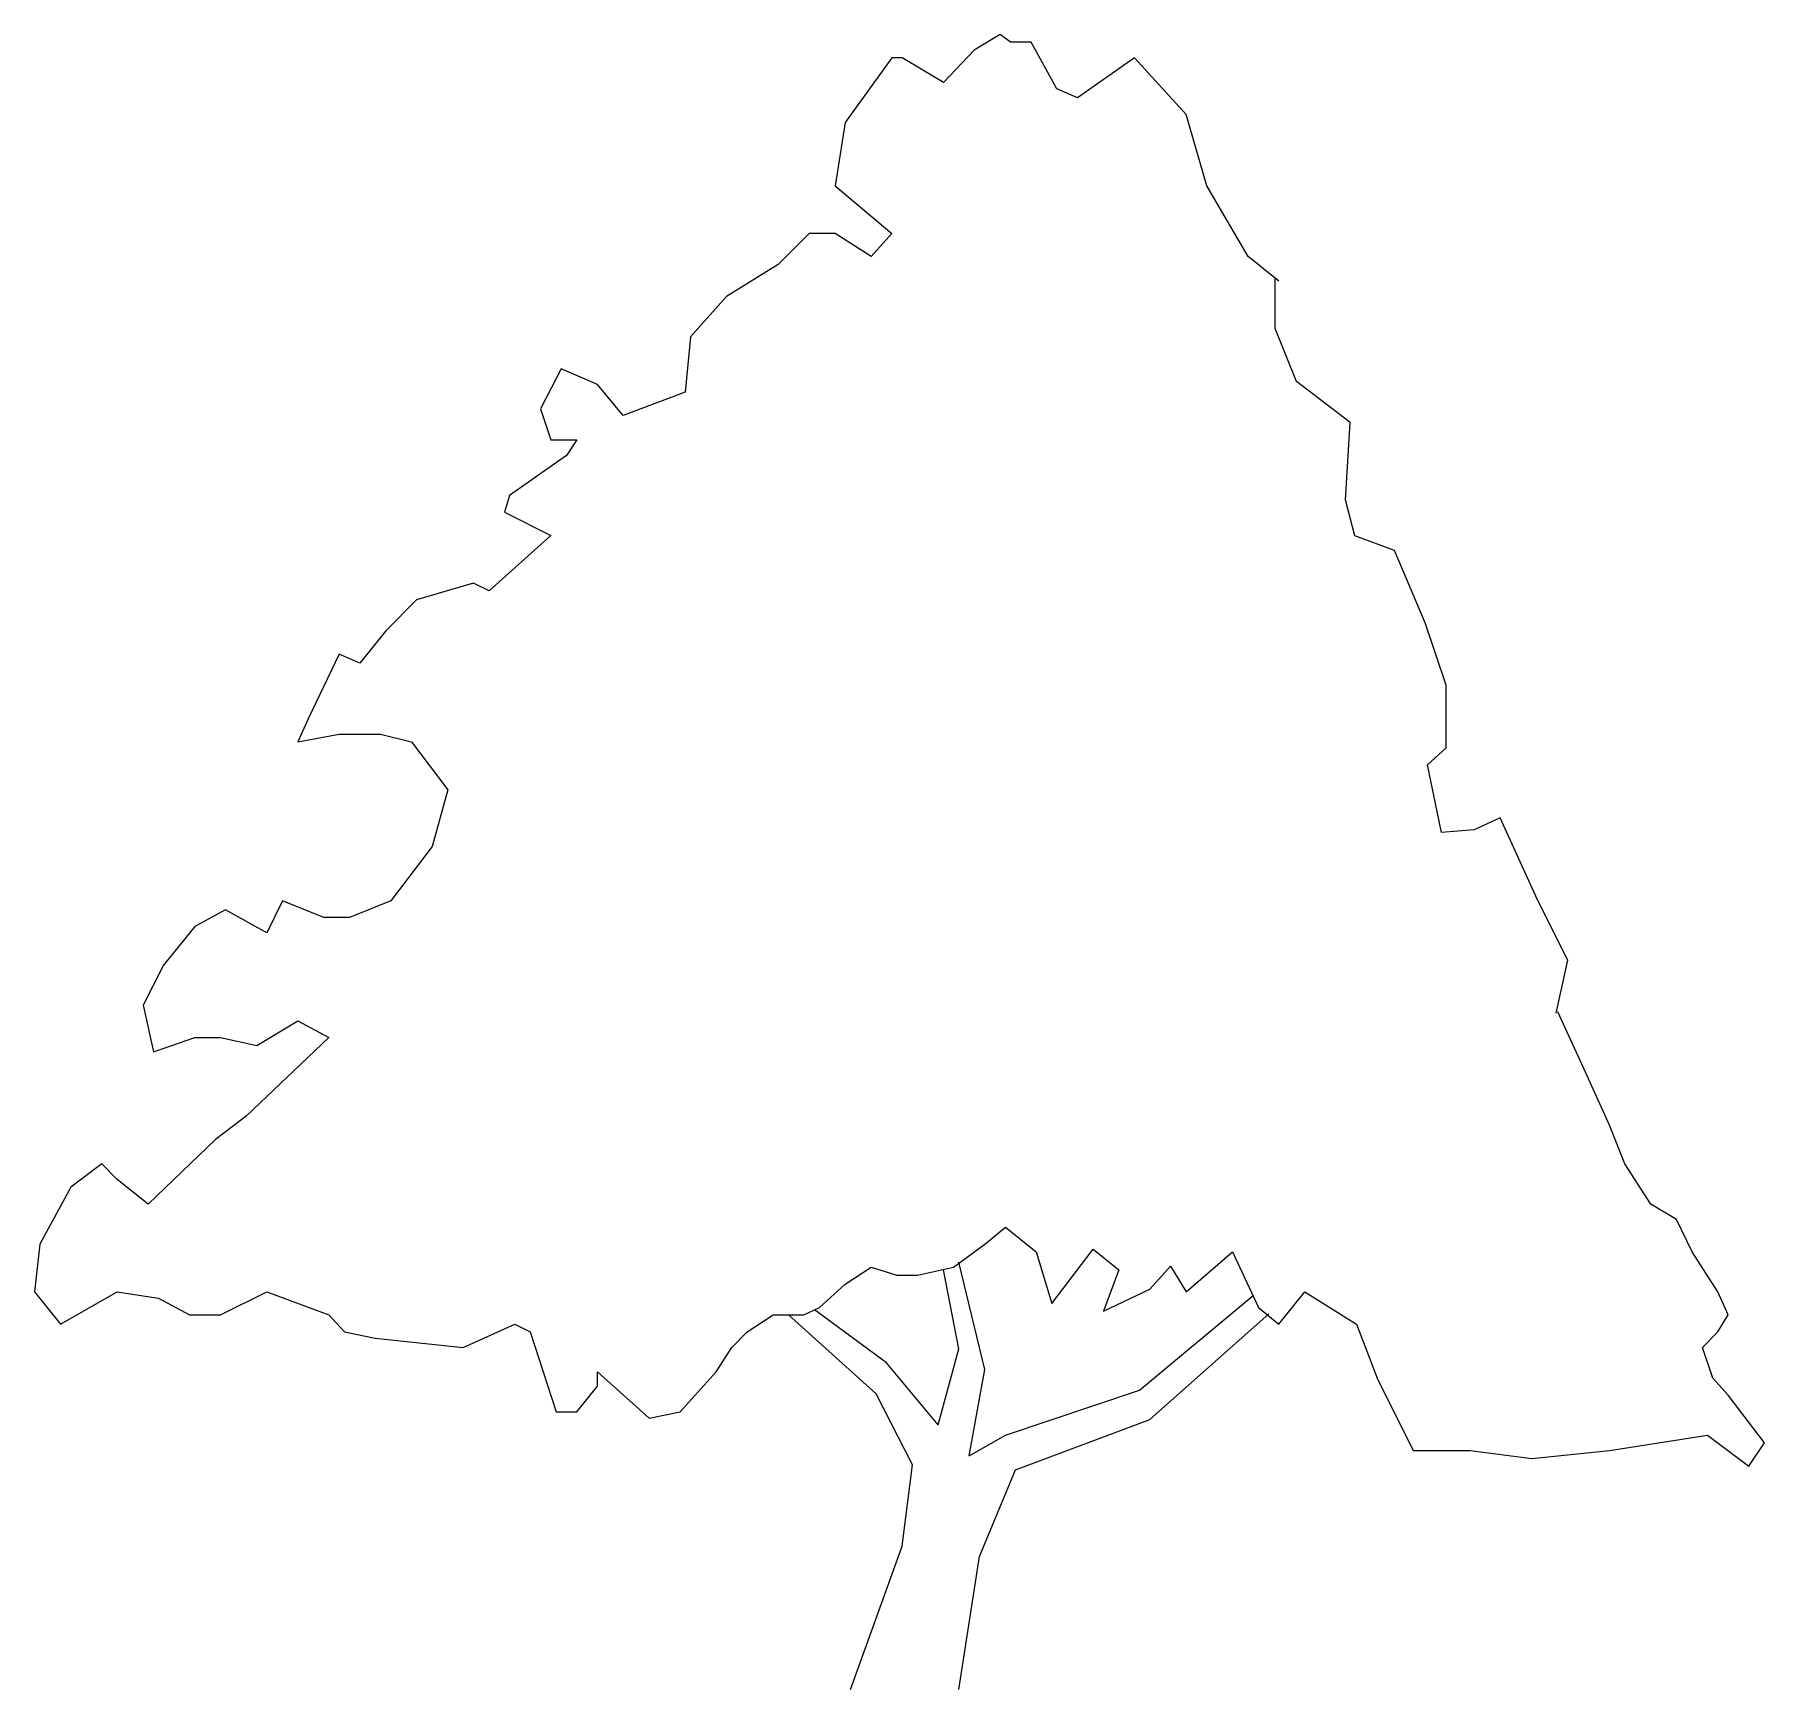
# Model space of a CAD drawing. Extents: x 323557 to 324603, y 67404 to 68406.
import ezdxf

# ---------------------------------------------------------------- set-up
doc = ezdxf.new("R2010")
doc.units = 0
doc.header["$MEASUREMENT"] = 0
doc.layers.get('0').update_dxf_attribs({"linetype": 'CONTINUOUS'})

msp = doc.modelspace()

# ---------------------------------------------------------------- linework, layer by layer
at = {"color": 7, "linetype": 'CONTINUOUS'}
for p, q in [((324141, 68405.9), (324125.3, 68396.5)), ((324147.2, 68401.2), (324141, 68405.9)), ((324125.3, 68396.5), (324106.6, 68376.9)), ((324159.7, 68401.2), (324147.2, 68401.2)), ((324175.3, 68373), (324159.7, 68401.2)), ((324075.3, 68391.8), (324047.2, 68352.7)), ((324081.6, 68391.8), (324075.3, 68391.8)), ((324106.6, 68376.9), (324081.6, 68391.8)), ((324222.2, 68391.8), (324187.8, 68367.6)), ((324253.5, 68357.4), (324222.2, 68391.8)), ((324187.8, 68367.6), (324175.3, 68373)), ((324047.2, 68352.7), (324041, 68314.4)), ((324266, 68314.4), (324253.5, 68357.4)), ((324041, 68314.4), (324075.3, 68285.5)), ((324291, 68271.5), (324266, 68314.4)), ((324025.3, 68285.5), (324006.6, 68266.8)), ((324041, 68285.5), (324025.3, 68285.5)), ((324062.8, 68271.5), (324041, 68285.5)), ((324075.3, 68285.5), (324062.8, 68271.5)), ((324006.6, 68266.8), (323975.3, 68247.3)), ((324309.7, 68256.6), (324291, 68271.5)), ((324307.4, 68227.9), (324307.4, 68258.5)), ((323975.3, 68247.3), (323953.5, 68223)), ((324320.2, 68195.8), (324307.4, 68227.9)), ((323953.5, 68223), (323950.3, 68189.4)), ((323875.3, 68203.5), (323862.8, 68179.3)), ((323897.2, 68194.1), (323875.3, 68203.5)), ((323912.8, 68175.4), (323897.2, 68194.1)), ((324352.8, 68171), (324320.2, 68195.8)), ((323950.3, 68189.4), (323912.8, 68175.4)), ((323862.8, 68179.3), (323869.1, 68160.5)), ((324349.9, 68124.3), (324352.8, 68171)), ((323869.1, 68160.5), (323884.7, 68160.5)), ((323884.7, 68160.5), (323878.5, 68151.2)), ((323878.5, 68151.2), (323844.1, 68126.9)), ((323844.1, 68126.9), (323841, 68116.8)), ((324355.6, 68102.4), (324349.9, 68124.3)), ((323841, 68116.8), (323869.1, 68102.7)), ((323869.1, 68102.7), (323831.6, 68069.1)), ((324379.7, 68093.7), (324355.6, 68102.4)), ((324398.2, 68049.9), (324379.7, 68093.7)), ((323822.2, 68073.8), (323787.8, 68063.7)), ((323831.6, 68069.1), (323822.2, 68073.8)), ((323787.8, 68063.7), (323769.1, 68044.9)), ((324410.9, 68012), (324398.2, 68049.9)), ((323769.1, 68044.9), (323753.5, 68025.4)), ((323741, 68030.9), (323722.2, 67991.8)), ((323753.5, 68025.4), (323741, 68030.9)), ((324410.9, 67974.1), (324410.9, 68012)), ((323722.2, 67991.8), (323716, 67977.7)), ((323716, 67977.7), (323741, 67982.4)), ((323741, 67982.4), (323766, 67982.4)), ((323766, 67982.4), (323784.7, 67977.7)), ((323784.7, 67977.7), (323806.6, 67948.8)), ((324399.6, 67963.9), (324410.9, 67974.1)), ((324408.1, 67923), (324399.6, 67963.9)), ((323806.6, 67948.8), (323797.2, 67914.4)), ((324443.5, 67931.8), (324427.9, 67924.5)), ((324466.2, 67882.2), (324443.5, 67931.8)), ((324427.9, 67924.5), (324408.1, 67923)), ((323797.2, 67914.4), (323772.2, 67881.6)), ((323706.6, 67881.6), (323697.2, 67862.1)), ((323731.6, 67871.5), (323706.6, 67881.6)), ((323772.2, 67881.6), (323747.2, 67871.5)), ((324484.6, 67845.7), (324466.2, 67882.2)), ((323672.2, 67876.2), (323653.5, 67866)), ((323697.2, 67862.1), (323672.2, 67876.2)), ((323747.2, 67871.5), (323731.6, 67871.5)), ((323653.5, 67866), (323634.7, 67842.6)), ((323634.7, 67842.6), (323622.2, 67818.4)), ((324477.5, 67813.6), (324484.6, 67845.7)), ((323622.2, 67818.4), (323628.5, 67790.2)), ((323691, 67794.1), (323716, 67809)), ((323716, 67809), (323734.7, 67798.8)), ((324494.1, 67780.1), (324478.5, 67814.4)), ((323628.5, 67790.2), (323653.5, 67798.8)), ((323653.5, 67798.8), (323669.1, 67798.8)), ((323669.1, 67798.8), (323691, 67794.1)), ((323734.7, 67798.8), (323684.7, 67751.2)), ((324509.7, 67745.7), (324494.1, 67780.1)), ((323684.7, 67751.2), (323666, 67737.1)), ((324519.1, 67722.3), (324509.7, 67745.7)), ((323666, 67737.1), (323625.3, 67698)), ((323597.2, 67722.3), (323578.5, 67708.2)), ((323606.6, 67712.9), (323597.2, 67722.3)), ((323625.3, 67698), (323606.6, 67712.9)), ((324534.7, 67698), (324519.1, 67722.3)), ((323578.5, 67708.2), (323559.7, 67673.8)), ((324550.3, 67688.7), (324534.7, 67698)), ((324131.6, 67673.8), (324144.1, 67684)), ((324144.1, 67684), (324162.8, 67669.1)), ((324559.7, 67669.1), (324550.3, 67688.7)), ((323559.7, 67673.8), (323556.6, 67644.9)), ((324112.8, 67659.8), (324131.6, 67673.8)), ((324172.2, 67637.9), (324197.2, 67670.7)), ((324197.2, 67670.7), (324212.8, 67658.2)), ((324047.2, 67649.6), (324062.8, 67659.8)), ((324062.8, 67659.8), (324078.5, 67655.1)), ((324091, 67655.1), (324112.8, 67659.8)), ((324131.6, 67598), (324116, 67662.9)), ((324162.8, 67669.1), (324172.2, 67637.9)), ((324231.6, 67646.5), (324244.1, 67660.5)), ((324244.1, 67660.5), (324253.5, 67644.9)), ((324253.5, 67644.9), (324281.6, 67669.1)), ((324281.6, 67669.1), (324297.2, 67635.5)), ((324575.3, 67644.9), (324559.7, 67669.1)), ((324031.6, 67635.5), (324047.2, 67649.6)), ((324078.5, 67655.1), (324091, 67655.1)), ((324116, 67610.5), (324106.6, 67658.2)), ((324212.8, 67658.2), (324203.5, 67633.2)), ((323556.6, 67644.9), (323572.2, 67625.4)), ((323572.2, 67625.4), (323606.6, 67644.9)), ((323606.6, 67644.9), (323631.6, 67641)), ((323631.6, 67641), (323650.3, 67630.9)), ((323669.1, 67630.9), (323697.2, 67644.9)), ((323697.2, 67644.9), (323734.7, 67630.9)), ((324203.5, 67633.2), (324231.6, 67646.5)), ((324225.3, 67585.5), (324294.1, 67642.6)), ((324309.7, 67625.4), (324325.3, 67644.9)), ((324325.3, 67644.9), (324356.6, 67625.4)), ((324581.6, 67630.9), (324575.3, 67644.9)), ((323650.3, 67630.9), (323669.1, 67630.9)), ((323734.7, 67630.9), (323744.1, 67620.7)), ((323987.8, 67620.7), (324003.5, 67630.9)), ((324003.5, 67630.9), (324022.2, 67630.9)), ((324066, 67583.2), (324012.8, 67630.9)), ((324022.2, 67630.9), (324031.6, 67635.5)), ((324072.2, 67601.9), (324028.5, 67634)), ((324303.5, 67631.6), (324231.6, 67567.6)), ((324297.2, 67635.5), (324309.7, 67625.4)), ((324575.3, 67620.7), (324581.6, 67630.9)), ((323744.1, 67620.7), (323762.8, 67616.8)), ((323816, 67611.3), (323847.2, 67625.4)), ((323847.2, 67625.4), (323856.6, 67620.7)), ((323856.6, 67620.7), (323872.2, 67572.3)), ((323978.5, 67611.3), (323987.8, 67620.7)), ((324356.6, 67625.4), (324369.1, 67592.6)), ((324566, 67611.3), (324575.3, 67620.7)), ((323762.8, 67616.8), (323816, 67611.3)), ((323969.1, 67596.5), (323978.5, 67611.3)), ((324103.5, 67564.4), (324116, 67610.5)), ((324572.2, 67592.6), (324566, 67611.3)), ((324103.5, 67564.4), (324072.2, 67601.9)), ((324122.2, 67545.7), (324131.6, 67598)), ((323884.7, 67572.3), (323897.2, 67587.9)), ((323897.2, 67596.5), (323928.5, 67568.4)), ((323897.2, 67587.9), (323897.2, 67596.5)), ((323947.2, 67572.3), (323969.1, 67596.5)), ((324369.1, 67592.6), (324391, 67548.8)), ((324581.6, 67582.4), (324572.2, 67592.6)), ((324087.8, 67540.2), (324066, 67583.2)), ((324144.1, 67558.2), (324225.3, 67585.5)), ((324603.5, 67553.5), (324581.6, 67582.4)), ((323872.2, 67572.3), (323884.7, 67572.3)), ((323928.5, 67568.4), (323947.2, 67572.3)), ((324150.3, 67537.1), (324231.6, 67567.6)), ((324122.2, 67545.7), (324144.1, 67558.2)), ((324509.7, 67548.8), (324569.1, 67558.2)), ((324569.1, 67558.2), (324594.1, 67539.4)), ((324391, 67548.8), (324425.3, 67548.8)), ((324425.3, 67548.8), (324462.8, 67544.1)), ((324462.8, 67544.1), (324509.7, 67548.8)), ((324594.1, 67539.4), (324603.5, 67553.5)), ((324081.6, 67491), (324087.8, 67540.2)), ((324128.5, 67484.8), (324150.3, 67537.1)), ((324050.3, 67404.3), (324081.6, 67491)), ((324116, 67404.3), (324128.5, 67484.8))]:
    msp.add_line(p, q, dxfattribs=at)

doc.saveas('drawing.dxf')
